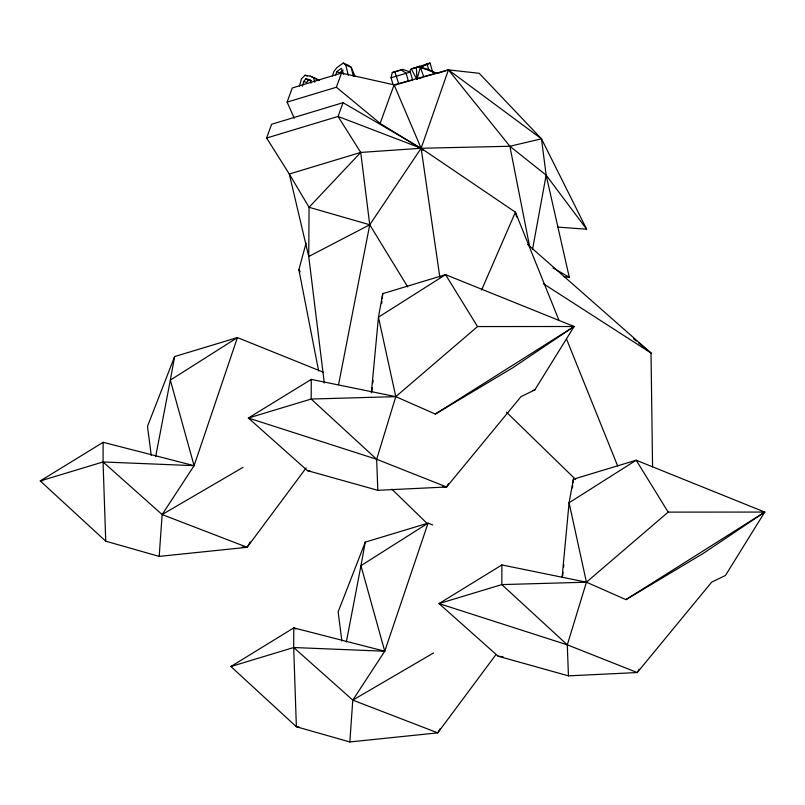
<?xml version="1.0" encoding="UTF-8"?>
<svg xmlns="http://www.w3.org/2000/svg" width="805" height="805" viewBox="0 0 805 805"><rect width="100%" height="100%" fill="white"/><g stroke="black" fill="none" stroke-linecap="round" stroke-linejoin="round"><path stroke-width="1.21" d="M306.142 467.926L247.115 547.299L159.189 556.396L105.737 541.191L103.06 461.959L103.141 442.307L194.096 465.672L237.425 337.577L323.137 372.141M496.041 654.485L437.749 732.862L349.833 741.948L296.371 726.744L293.694 647.522L293.775 627.87L384.74 651.225L428.069 523.139L432.698 525.001M448.455 483.714L446.614 486.985L377.807 490.305L376.66 459.283L395.788 396.644L477.536 326.558L574.116 326.508L512.523 367.925L435.314 414.062L395.788 396.644L311.263 379.397L311.173 399.039L376.66 459.283L446.614 486.985L521.016 396.613L534.822 389.902L574.116 326.508L445.547 274.656L382.747 293.644L378.451 317.2L371.357 392.81M639.09 669.267L637.248 672.547L568.441 675.858L567.304 644.835L586.432 582.196L668.17 512.121L764.75 512.071L703.157 553.488L625.948 599.624L586.432 582.196L501.897 564.949L501.817 584.601L567.304 644.835L637.248 672.547L711.65 582.166L725.456 575.454L764.75 512.071L636.192 460.219L573.381 479.206L569.085 502.763L562.111 577.125M159.189 556.396L162.147 514.556L194.096 465.672L170.328 380.121L174.625 356.565L237.425 337.577L170.328 380.121L155.707 456.465M349.833 741.948L352.781 700.119L384.74 651.225L360.962 565.673L365.259 542.127L428.069 523.139L360.962 565.673L346.341 642.018M371.85 391.572L372.262 387.849M372.816 382.898L373.087 380.413M381.64 303.566L381.912 301.09M382.194 298.605L382.747 293.644M562.625 575.887L563.037 572.174M563.591 567.213L563.862 564.728M572.415 487.88L572.697 485.405M572.969 482.92L573.381 479.206M532.518 249.49L546.142 175.128L541.483 138.822L479.186 73.295L448.415 69.874L394.098 84.837L341.491 73.094L292.235 87.987L287.113 102.124L294.228 118.174M338.573 384.609L369.747 224.766L360.721 152.427L338.05 116.443L343.031 102.678L421.136 148.261L515.411 212.178L559.032 320.43M393.071 84.666L391.029 77.763L392.276 72.551L402.862 69.391L410.309 72.108L412.683 80.148M318.619 370.874L298.866 269.675L306.091 243.04M299.45 86.004L301.493 78.779L305.095 75.227L310.247 76.133L319.042 80.228L310.247 76.133M416.91 79.484L416.406 67.278L420.361 67.248L430.061 63.152L411.305 68.878L416.91 79.484L420.361 67.248L426.972 63.786L430.061 63.152L432.778 72.349M302.378 86.236L303.807 81.426L305.739 78.88L309.935 79.574L310.982 83.086M335.725 75.026L336.792 71.665L341.421 68.304L343.624 74.322M332.354 75.912L334.035 71.232L336.772 67.751L343.242 63.052L348.666 65.386L351.232 67.368L355.106 76.556M324.294 382.989L308.738 256.493L309.06 207.277L289.287 174.021L266.626 138.037L271.607 124.272L343.031 102.678M287.113 102.124L336.369 87.232L341.491 73.094M422.987 149.931L380.141 123.396L394.098 84.837L421.136 148.261L439.822 277.091M174.625 356.565L147.496 426.338L151.239 455.449M365.259 542.127L338.13 611.891L341.884 641.011M481.551 290.102L515.411 212.178L516.639 217.008M242.104 547.088L247.115 547.299L250.285 541.936M440.285 728.565L437.749 732.862L352.781 700.119L293.694 647.522L230.884 666.51L296.371 726.744L298.876 726.855M409.182 71.907L411.305 68.878L416.296 67.57M311.595 80.57L308.446 80.057L306.524 82.593L303.807 81.426M558.026 227.141L586.654 229.204L541.483 138.822L509.877 146.258L421.136 148.261L360.721 152.427L309.06 207.277L369.747 224.766L407.763 286.983M343.202 70.146L339.499 72.832L336.792 71.665M435.314 414.062L574.116 326.508M625.948 599.624L764.75 512.071M103.141 442.307L40.25 480.947L105.737 541.191M311.263 379.397L248.373 418.026L307.46 470.633L377.807 490.305M230.884 666.51L293.775 627.87L295.948 629.077M501.897 564.949L439.007 603.589L498.094 656.186L568.441 675.858M42.735 480.706L40.25 480.947L103.06 461.959L162.147 514.556L242.989 467.363M352.781 700.119L433.633 652.915M419.204 78.618L422.655 77.32M402.862 69.391L392.276 72.551M391.029 77.763L410.309 72.108M395.557 85.078L397.71 84.344M436.793 73.597L448.415 69.874L541.483 138.822M266.626 138.037L338.05 116.443L421.136 148.261L422.927 150.002M360.721 152.427L289.287 174.021L308.738 256.493L369.747 224.766L421.136 148.261L448.415 69.874L509.877 146.258L546.142 175.128L586.654 229.204M417.342 67.258L419.566 66.252L420.361 67.248L423.802 76.878L436.28 73.295L428.673 69.532L420.361 67.248L436.28 73.295M532.417 390.556L534.822 389.902M409.483 80.903L411.617 80.399M382.254 651.487L384.74 651.225L293.694 647.522M103.06 461.959L194.096 465.672M564.285 276.88L569.266 277.242L546.142 175.128M307.46 470.633L309.945 470.925M442.881 486.552L446.614 486.985M498.094 656.186L503.065 656.769M313.608 78.115L315.671 78.477M376.66 459.283L248.373 418.026L311.173 399.039L395.788 396.644L378.451 317.2L445.547 274.656L477.536 326.558M567.304 644.835L439.007 603.589L501.817 584.601L586.432 582.196L569.085 502.763L636.192 460.219L668.17 512.121M162.147 514.556L247.115 547.299M343.242 63.052L345.808 65.024L351.232 67.368L353.425 76.485M305.095 75.227L307.258 76.163M305.739 78.88L308.446 80.057M553.035 267.954L569.266 277.242M400.96 69.834L406.042 73.104L408.417 81.154L398.787 83.982L394.802 71.645M543.325 283.682L651.024 353.023L652.563 466.799M633.515 338.764L636.433 341.139M638.375 342.729L651.024 353.023L527.688 244.468M336.369 87.232L380.141 123.396M506.466 412.18L575.635 479.498M391.924 489.199L426.952 523.3M298.866 269.675L300.195 271.798M566.539 339.056L617.656 465.934M426.972 63.786L428.673 69.532M313.618 77.884L314.795 82.231M345.808 65.024L348.273 75.288M509.877 146.258L529.71 246.984"/></g></svg>
